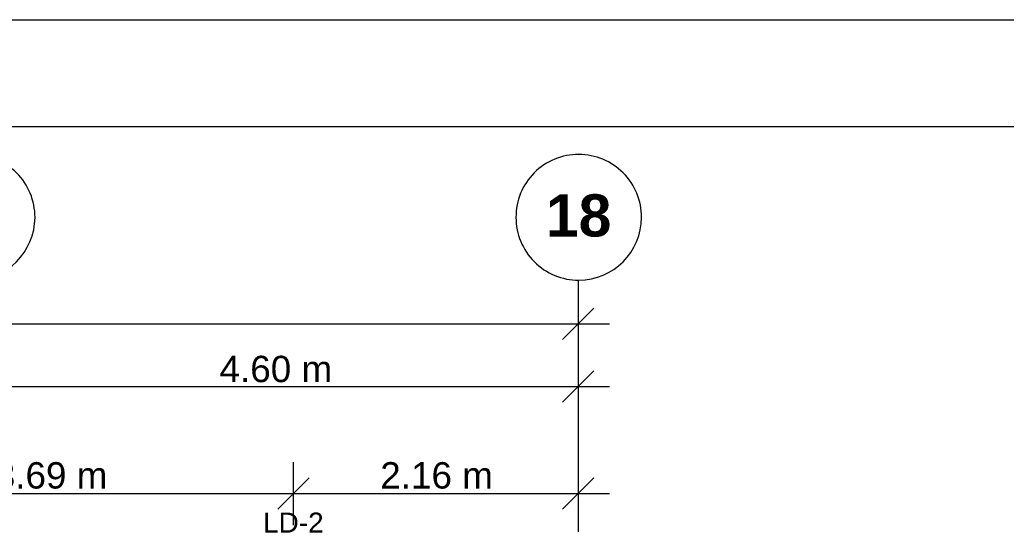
# Model space of a CAD drawing. Header units: metres. Extents: x -2 to 237, y -8 to 52.
# Drawn here: x 53.97 to 61.45, y 48.26 to 52.16 of the extents above; entities that cross this region are included whole.
import ezdxf

# ---------------------------------------------------------------- set-up
doc = ezdxf.new("R2010")
doc.units = ezdxf.units.M
for name, color, linetype, lineweight in [('HVAC - Ductos', 5, 'Continuous', 0), ('PDF3_Text', 7, 'Continuous', 0), ('pie de plano', 7, 'Continuous', 0)]:
    doc.layers.add(name, color=color, linetype=linetype, lineweight=lineweight)
doc.layers.add('PDF3_Geometry', color=7, linetype='Continuous', lineweight=0, true_color=0xaaaaaa)
doc.styles.add('PDF Helvetica', font='')
doc.styles.add('PDF Helvetica Bold', font='')
doc.styles.get('PDF Helvetica').set_extended_font_data('Helvetica')
doc.styles.get('PDF Helvetica Bold').set_extended_font_data('Helvetica', bold=True)

msp = doc.modelspace()

# ---------------------------------------------------------------- linework, layer by layer
at = {"layer": 'HVAC - Ductos', "color": 252, "lineweight": 0, "true_color": 0x939598}
for points in [[(58.2045, 50.0926), (58.2045, 49.8543), (58.2045, 49.616), (58.2045, 49.3776), (58.2045, 49.1393)], [(58.3237, 49.9735), (58.2045, 49.8543), (58.0854, 49.7351)], [(7.3656, 49.8543), (58.4429, 49.8543)], [(58.3237, 49.4968), (58.2045, 49.3776), (58.0854, 49.2585)], [(7.3656, 49.3776), (16.8074, 49.3776), (26.0062, 49.3776), (35.2051, 49.3776), (44.4086, 49.3776), (53.6074, 49.3776), (58.4429, 49.3776)], [(56.0457, 48.328), (56.0457, 48.5664), (56.0457, 48.8047)], [(58.2045, 48.8047), (58.2045, 48.5664), (58.2045, 48.328)], [(56.1649, 48.6856), (56.0457, 48.5664), (55.9266, 48.4472)], [(58.3237, 48.6856), (58.2045, 48.5664), (58.0854, 48.4472)], [(7.3656, 48.5664), (8.8369, 48.5664), (11.3165, 48.5664), (13.3149, 48.5664), (15.5103, 48.5664), (18.3199, 48.5664), (20.1533, 48.5664), (22.5137, 48.5664), (24.7092, 48.5664), (27.5004, 48.5664), (29.5172, 48.5664), (31.598, 48.5664), (33.9126, 48.5664), (36.7176, 48.5664), (38.6427, 48.5664), (40.9114, 48.5664), (43.1114, 48.5664), (45.701, 48.5664), (47.9011, 48.5664), (50.0965, 48.5664), (52.3561, 48.5664), (56.0457, 48.5664), (58.4429, 48.5664)]]:
    msp.add_lwpolyline(points, dxfattribs=at)
at = {"layer": 'PDF3_Geometry', "lineweight": 0}
for points in [[(53.6074, 51.1377, 0.418241), (53.1307, 50.661, 0.414659), (53.6074, 50.1843, 0.411075), (54.0841, 50.661, 0.414666)], [(58.2091, 51.1377, 0.41827), (57.7325, 50.661, 0.414688), (58.2091, 50.1843, 0.411075), (58.6858, 50.661, 0.414666)]]:
    msp.add_lwpolyline(points, format="xyb", close=True, dxfattribs=at)
at = {"layer": 'PDF3_Geometry', "color": 252, "lineweight": 0, "true_color": 0x939598}
for points in [[(58.2045, 50.1843), (58.2045, 49.7076)], [(58.2045, 49.5472), (58.2045, 49.3914)], [(58.2045, 49.231), (58.2045, 48.5939)]]:
    msp.add_lwpolyline(points, dxfattribs=at)
at = {"layer": 'PDF3_Geometry', "lineweight": 0}
msp.add_lwpolyline([(58.2045, 48.438), (58.2045, 48.2776)], dxfattribs=at)
at = {"layer": 'pie de plano', "color": 7, "lineweight": 9}
msp.add_lwpolyline([(87.9143, 52.1594), (87.9143, -7.8416), (-2.0899, -7.8416), (-2.0899, 52.1594)], close=True, dxfattribs=at)
msp.add_lwpolyline([(87.4372, 51.3482), (-0.9899, 51.3482), (-0.9899, -7.1771), (87.4372, -7.1771)], dxfattribs=at)

# ---------------------------------------------------------------- texts
at = {"layer": 'PDF3_Text', "color": 253, "lineweight": 0, "true_color": 0xaaaaaa, "insert": (57.959, 50.6732), "char_height": 0.3202, "attachment_point": 4, "style": 'PDF Helvetica Bold'}
msp.add_mtext('18', dxfattribs=at)
at = {"layer": 'PDF3_Text', "color": 252, "lineweight": 0, "true_color": 0x939598, "char_height": 0.2001, "attachment_point": 4, "style": 'PDF Helvetica'}
for s, insert in [('4.60 m', (55.4839, 49.5099)), ('3.69 m', (53.7788, 48.7032)), ('2.16 m', (56.7032, 48.7032))]:
    msp.add_mtext(s, dxfattribs=dict(at, insert=insert))
at = {"layer": 'PDF3_Text', "lineweight": 0, "insert": (55.8139, 48.3464), "char_height": 0.15195, "attachment_point": 4, "style": 'PDF Helvetica'}
msp.add_mtext('LD-2', dxfattribs=at)

doc.saveas('drawing.dxf')
